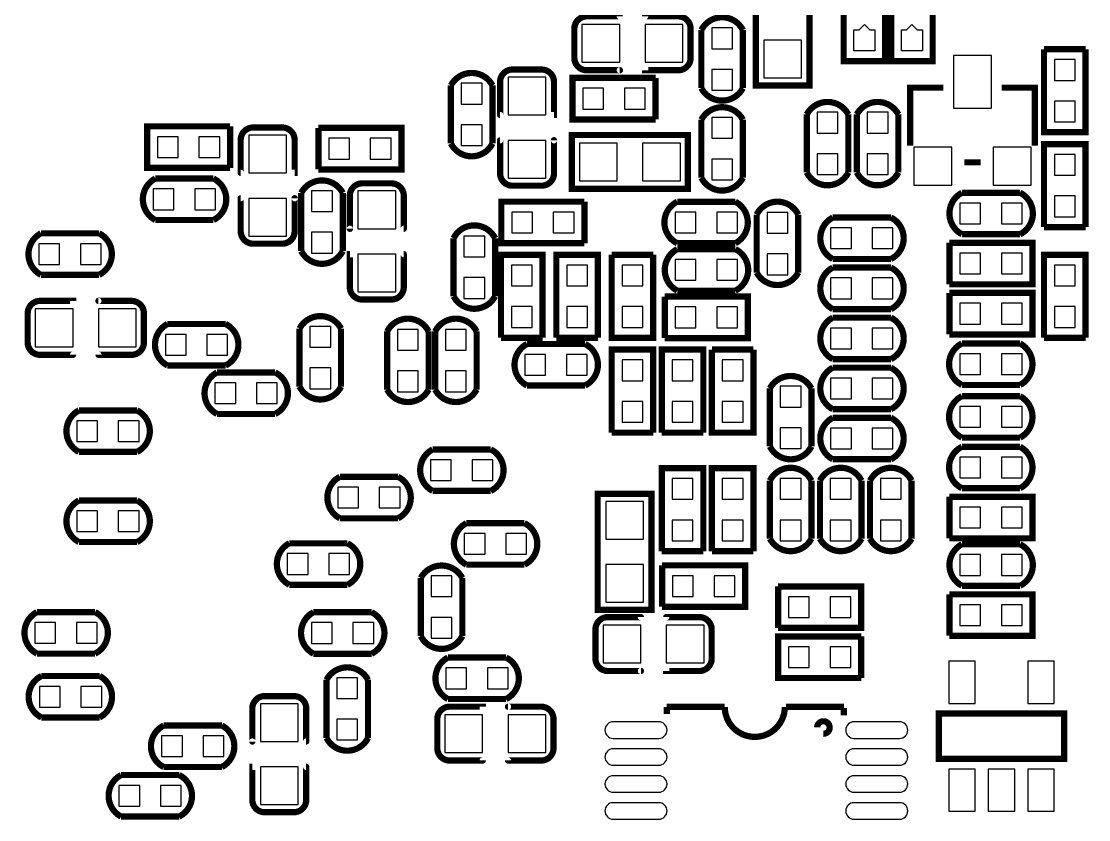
# Model space of a CAD drawing. Extents: x 0 to 85.5, y -2.2 to 58.2.
# Drawn here: x 39.13 to 64.84, y 24.34 to 43.58 of the extents above; entities that cross this region are included whole.
import ezdxf

# ---------------------------------------------------------------- set-up
doc = ezdxf.new("R2010")
doc.units = 0
for name, color, linetype in [('PG_SILKSCREEN_BOTTOM', 23, 'CONTINUOUS'), ('PG_SILKSCREEN_BOTTOM_OUTLINE', 23, 'CONTINUOUS'), ('PG_SILKSREEN_BOTTOM_OUTLINE', 23, 'CONTINUOUS'), ('PIN_BOTTOM', 2, 'CONTINUOUS'), ('PIN_PASTEMASK_BOTTOM', 85, 'CONTINUOUS')]:
    doc.layers.add(name, color=color, linetype=linetype)

msp = doc.modelspace()

# ---------------------------------------------------------------- linework, layer by layer
at = {"layer": 'PG_SILKSCREEN_BOTTOM'}
for points, const_width in [([(56.8198, 43.7388), (56.8198, 44.831), (58.1152, 44.831), (58.1152, 42.037), (56.8198, 42.037), (56.8198, 44.834048), (58.067448, 44.834048)], 0.150114), ([(61.339476, 41.984422), (60.539376, 41.984422), (60.539376, 40.584374)], 0.150114), ([(63.539624, 40.584374), (63.539624, 41.984422), (62.739524, 41.984422)], 0.150114), ([(53.4797, 39.5478), (52.3875, 39.5478), (52.3875, 40.8432), (55.1815, 40.8432), (55.1815, 39.5478), (52.384452, 39.5478), (52.384452, 40.795448)], 0.150114), ([(62.239398, 40.184578), (61.839602, 40.184578)], 0.150114), ([(54.3052, 30.4927), (54.3052, 29.4005), (53.0098, 29.4005), (53.0098, 32.1945), (54.3052, 32.1945), (54.3052, 29.397452), (53.057552, 29.397452)], 0.150114), ([(56.0705, 27.06116), (54.6735, 27.06116)], 0.150114), ([(54.6735, 27.06116), (54.6735, 26.888694)], 0.150114), ([(58.9407, 27.06116), (57.5437, 27.06116)], 0.150114), ([(58.9407, 27.03576), (58.9407, 26.858976)], 0.150114), ([(64.2493, 25.8064), (64.2493, 26.8986), (61.2267, 26.8986), (61.2267, 25.8064), (64.2493, 25.8064)], 0.14986)]:
    msp.add_lwpolyline(points, dxfattribs=dict(at, const_width=const_width))
at = {"layer": 'PG_SILKSCREEN_BOTTOM', "const_width": 0.150114}
for points in [[(53.5432, 42.4053, -1), (53.5432, 42.403014), (52.747926, 42.403014, -0.414141), (52.447952, 42.702988), (52.447952, 43.403012, -0.414141), (52.747926, 43.702986), (53.540914, 43.702986, -0.414214), (53.5432, 43.7007)], [(54.1528, 42.4053), (54.1528, 42.403014), (54.948074, 42.403014, 0.414141), (55.248048, 42.702988), (55.248048, 43.403012, 0.414141), (54.948074, 43.702986), (54.155086, 43.702986, 0.414214), (54.1528, 43.7007)], [(51.9557, 41.3258), (51.957986, 41.3258), (51.957986, 42.121074, 0.414141), (51.658012, 42.421048), (50.957988, 42.421048, 0.414141), (50.658014, 42.121074), (50.658014, 41.328086, 0.414214), (50.6603, 41.3258)], [(45.7073, 39.9288), (45.709586, 39.9288), (45.709586, 40.724074, 0.414141), (45.409612, 41.024048), (44.709588, 41.024048, 0.414141), (44.409614, 40.724074), (44.409614, 39.931086, 0.414214), (44.4119, 39.9288)], [(51.9557, 40.7162, -1), (51.957986, 40.7162), (51.957986, 39.920926, -0.414141), (51.658012, 39.620952), (50.957988, 39.620952, -0.414141), (50.658014, 39.920926), (50.658014, 40.713914, -0.414214), (50.6603, 40.7162)], [(47.0408, 38.5826, -1), (47.038514, 38.5826), (47.038514, 39.377874, -0.414141), (47.338488, 39.677848), (48.038512, 39.677848, -0.414141), (48.338486, 39.377874), (48.338486, 38.584886, -0.414214), (48.3362, 38.5826)], [(45.7073, 39.3192, -1), (45.709586, 39.3192), (45.709586, 38.523926, -0.414141), (45.409612, 38.223952), (44.709588, 38.223952, -0.414141), (44.409614, 38.523926), (44.409614, 39.316914, -0.414214), (44.4119, 39.3192)], [(47.0408, 37.973), (47.038514, 37.973), (47.038514, 37.177726, 0.414141), (47.338488, 36.877752), (48.038512, 36.877752, 0.414141), (48.338486, 37.177726), (48.338486, 37.970714, 0.414214), (48.3362, 37.973)], [(40.3733, 36.8427), (40.3733, 36.844986), (39.578026, 36.844986, 0.414141), (39.278052, 36.545012), (39.278052, 35.844988, 0.414141), (39.578026, 35.545014), (40.371014, 35.545014, 0.414214), (40.3733, 35.5473)], [(40.9829, 36.8427, -1), (40.9829, 36.844986), (41.778174, 36.844986, -0.414141), (42.078148, 36.545012), (42.078148, 35.844988, -0.414141), (41.778174, 35.545014), (40.985186, 35.545014, -0.414214), (40.9829, 35.5473)], [(54.0512, 27.9273, -1), (54.0512, 27.925014), (53.255926, 27.925014, -0.414141), (52.955952, 28.224988), (52.955952, 28.925012, -0.414141), (53.255926, 29.224986), (54.048914, 29.224986, -0.414214), (54.0512, 29.2227)], [(54.6608, 27.9273), (54.6608, 27.925014), (55.456074, 27.925014, 0.414141), (55.756048, 28.224988), (55.756048, 28.925012, 0.414141), (55.456074, 29.224986), (54.663086, 29.224986, 0.414214), (54.6608, 29.2227)], [(44.6913, 26.2255, -1), (44.689014, 26.2255), (44.689014, 27.020774, -0.414141), (44.988988, 27.320748), (45.689012, 27.320748, -0.414141), (45.988986, 27.020774), (45.988986, 26.227786, -0.414214), (45.9867, 26.2255)], [(50.2412, 27.0637), (50.2412, 27.065986), (49.445926, 27.065986, 0.414141), (49.145952, 26.766012), (49.145952, 26.065988, 0.414141), (49.445926, 25.766014), (50.238914, 25.766014, 0.414214), (50.2412, 25.7683)], [(50.8508, 27.0637, -1), (50.8508, 27.065986), (51.646074, 27.065986, -0.414141), (51.946048, 26.766012), (51.946048, 26.065988, -0.414141), (51.646074, 25.766014), (50.853086, 25.766014, -0.414214), (50.8508, 25.7683)], [(57.5183, 27.06116, -1), (56.0705, 27.06116)], [(58.297826, 26.564336, -2.400404), (58.44794, 26.412698, -0.411643)], [(44.6913, 25.6159), (44.689014, 25.6159), (44.689014, 24.820626, 0.414141), (44.988988, 24.520652), (45.689012, 24.520652, 0.414141), (45.988986, 24.820626), (45.988986, 25.613614, 0.414214), (45.9867, 25.6159)]]:
    msp.add_lwpolyline(points, format="xyb", dxfattribs=at)
at = {"layer": 'PG_SILKSCREEN_BOTTOM_OUTLINE', "const_width": 0.150114}
for points in [[(55.506874, 43.372024, -0.618077), (56.507126, 43.372024)], [(50.474626, 42.038524, 0.600046), (49.474374, 42.038524)], [(55.506874, 41.971976, 0.600046), (56.507126, 41.971976)], [(59.047126, 41.340024, 0.600046), (58.046874, 41.340024)], [(60.253626, 41.340024, 0.600046), (59.253374, 41.340024)], [(56.507126, 41.213024, 0.600046), (55.506874, 41.213024)], [(50.474626, 40.638476, -0.618077), (49.474374, 40.638476)], [(42.352976, 39.793926, 0.600046), (42.352976, 38.793674)], [(43.753024, 39.793926, -0.618077), (43.753024, 38.793674)], [(56.507126, 39.812976, -0.618077), (55.506874, 39.812976)], [(59.047126, 39.939976, -0.618077), (58.046874, 39.939976)], [(60.253626, 39.939976, -0.618077), (59.253374, 39.939976)], [(46.867826, 39.447724, 0.600046), (45.867574, 39.447724)], [(61.783976, 39.451026, 0.600046), (61.783976, 38.450774)], [(63.184024, 39.451026, -0.618077), (63.184024, 38.450774)], [(54.925976, 38.234874, -0.618077), (54.925976, 39.235126)], [(56.326024, 38.234874, 0.600046), (56.326024, 39.235126)], [(56.840374, 38.927024, -0.618077), (57.840626, 38.927024)], [(58.672476, 38.854126, 0.600046), (58.672476, 37.853874)], [(60.072524, 38.854126, -0.618077), (60.072524, 37.853874)], [(49.537874, 38.355524, -0.618077), (50.538126, 38.355524)], [(39.597076, 38.473126, 0.600046), (39.597076, 37.472874)], [(40.997124, 38.473126, -0.618077), (40.997124, 37.472874)], [(46.867826, 38.047676, -0.618077), (45.867574, 38.047676)], [(54.925976, 38.092126, 0.600046), (54.925976, 37.091874)], [(56.326024, 38.092126, -0.618077), (56.326024, 37.091874)], [(56.840374, 37.526976, 0.600046), (57.840626, 37.526976)], [(58.672476, 37.647626, 0.600046), (58.672476, 36.647374)], [(60.072524, 37.647626, -0.618077), (60.072524, 36.647374)], [(49.537874, 36.955476, 0.600046), (50.538126, 36.955476)], [(46.827186, 36.178744, 0.600046), (45.826934, 36.178744)], [(58.672476, 36.441126, 0.600046), (58.672476, 35.440874)], [(60.072524, 36.441126, -0.618077), (60.072524, 35.440874)], [(42.645076, 36.288726, 0.600046), (42.645076, 35.288474)], [(44.045124, 36.288726, -0.618077), (44.045124, 35.288474)], [(47.937674, 36.107624, -0.618077), (48.937926, 36.107624)], [(49.093374, 36.107624, -0.618077), (50.093626, 36.107624)], [(51.306476, 35.806126, 0.600046), (51.306476, 34.805874)], [(52.706524, 35.806126, -0.618077), (52.706524, 34.805874)], [(61.783976, 34.818574, -0.618077), (61.783976, 35.818826)], [(63.184024, 34.818574, 0.600046), (63.184024, 35.818826)], [(58.672476, 35.234626, 0.600046), (58.672476, 34.234374)], [(60.072524, 35.234626, -0.618077), (60.072524, 34.234374)], [(43.838876, 35.120326, 0.600046), (43.838876, 34.120074)], [(45.238924, 35.120326, -0.618077), (45.238924, 34.120074)], [(58.158126, 34.736024, 0.600046), (57.157874, 34.736024)], [(46.827186, 34.778696, -0.618077), (45.826934, 34.778696)], [(47.937674, 34.707576, 0.600046), (48.937926, 34.707576)], [(49.093374, 34.707576, 0.600046), (50.093626, 34.707576)], [(61.783976, 33.548574, -0.618077), (61.783976, 34.548826)], [(63.184024, 33.548574, 0.600046), (63.184024, 34.548826)], [(40.511476, 34.205926, 0.600046), (40.511476, 33.205674)], [(41.911524, 34.205926, -0.618077), (41.911524, 33.205674)], [(58.672476, 34.028126, 0.600046), (58.672476, 33.027874)], [(60.072524, 34.028126, -0.618077), (60.072524, 33.027874)], [(49.033176, 33.266126, 0.600046), (49.033176, 32.265874)], [(50.433224, 33.266126, -0.618077), (50.433224, 32.265874)], [(58.158126, 33.335976, -0.618077), (57.157874, 33.335976)], [(61.783976, 32.329374, -0.618077), (61.783976, 33.329626)], [(63.184024, 32.329374, 0.600046), (63.184024, 33.329626)], [(46.797976, 32.605726, 0.600046), (46.797976, 31.605474)], [(48.198024, 32.605726, -0.618077), (48.198024, 31.605474)], [(57.157874, 32.513524, -0.618077), (58.158126, 32.513524)], [(58.364374, 32.513524, -0.618077), (59.364626, 32.513524)], [(59.570874, 32.513524, -0.618077), (60.571126, 32.513524)], [(40.511476, 32.034226, 0.600046), (40.511476, 31.033974)], [(41.911524, 32.034226, -0.618077), (41.911524, 31.033974)], [(49.845976, 31.488126, 0.600046), (49.845976, 30.487874)], [(51.246024, 31.488126, -0.618077), (51.246024, 30.487874)], [(57.157874, 31.113476, 0.600046), (58.158126, 31.113476)], [(58.364374, 31.113476, 0.600046), (59.364626, 31.113476)], [(59.570874, 31.113476, 0.600046), (60.571126, 31.113476)], [(45.581316, 31.002986, 0.600046), (45.581316, 30.002734)], [(46.981364, 31.002986, -0.618077), (46.981364, 30.002734)], [(61.783976, 30.980126, 0.600046), (61.783976, 29.979874)], [(63.184024, 30.980126, -0.618077), (63.184024, 29.979874)], [(49.748186, 30.166564, 0.600046), (48.747934, 30.166564)], [(39.500556, 29.344366, 0.600046), (39.500556, 28.344114)], [(40.900604, 29.344366, -0.618077), (40.900604, 28.344114)], [(46.162976, 29.341826, 0.600046), (46.162976, 28.341574)], [(47.563024, 29.341826, -0.618077), (47.563024, 28.341574)], [(49.748186, 28.766516, -0.618077), (48.747934, 28.766516)], [(49.401476, 28.249626, 0.600046), (49.401476, 27.249374)], [(50.801524, 28.249626, -0.618077), (50.801524, 27.249374)], [(47.477426, 27.712924, 0.600046), (46.477174, 27.712924)], [(39.609776, 26.804874, -0.618077), (39.609776, 27.805126)], [(41.009824, 26.804874, 0.600046), (41.009824, 27.805126)], [(42.556176, 25.611074, -0.618077), (42.556176, 26.611326)], [(43.956224, 25.611074, 0.600046), (43.956224, 26.611326)], [(47.477426, 26.312876, -0.618077), (46.477174, 26.312876)], [(41.527476, 25.417526, 0.600046), (41.527476, 24.417274)], [(42.927524, 25.417526, -0.618077), (42.927524, 24.417274)]]:
    msp.add_lwpolyline(points, format="xyb", dxfattribs=at)
for points in [[(55.506874, 43.372024), (55.506874, 41.971976)], [(56.507126, 43.372024), (56.507126, 41.971976)], [(64.76238, 42.91076), (64.76238, 40.90924), (63.76162, 40.90924), (63.76162, 42.91076)], [(63.76162, 42.91076), (64.76238, 42.91076)], [(54.40426, 41.21912), (52.40274, 41.21912), (52.40274, 42.21988), (54.40426, 42.21988)], [(54.40426, 42.21988), (54.40426, 41.21912)], [(49.474374, 40.638476), (49.474374, 42.038524)], [(50.474626, 40.638476), (50.474626, 42.038524)], [(58.046874, 39.939976), (58.046874, 41.340024)], [(59.047126, 39.939976), (59.047126, 41.340024)], [(59.253374, 39.939976), (59.253374, 41.340024)], [(60.253626, 39.939976), (60.253626, 41.340024)], [(55.506874, 39.812976), (55.506874, 41.213024)], [(56.507126, 39.812976), (56.507126, 41.213024)], [(44.15536, 40.05072), (42.15384, 40.05072), (42.15384, 41.05148), (44.15536, 41.05148)], [(44.15536, 41.05148), (44.15536, 40.05072)], [(46.28134, 41.01338), (48.28286, 41.01338), (48.28286, 40.01262), (46.28134, 40.01262)], [(46.28134, 40.01262), (46.28134, 41.01338)], [(63.76162, 38.62324), (63.76162, 40.62476), (64.76238, 40.62476), (64.76238, 38.62324)], [(43.753024, 39.793926), (42.352976, 39.793926)], [(45.867574, 38.047676), (45.867574, 39.447724)], [(46.867826, 38.047676), (46.867826, 39.447724)], [(63.184024, 39.451026), (61.783976, 39.451026)], [(52.68976, 38.23462), (50.68824, 38.23462), (50.68824, 39.23538), (52.68976, 39.23538)], [(52.68976, 39.23538), (52.68976, 38.23462)], [(54.925976, 39.235126), (56.326024, 39.235126)], [(43.753024, 38.793674), (42.352976, 38.793674)], [(56.840374, 38.927024), (56.840374, 37.526976)], [(57.840626, 38.927024), (57.840626, 37.526976)], [(60.072524, 38.854126), (58.672476, 38.854126)], [(64.76238, 38.62324), (63.76162, 38.62324)], [(40.997124, 38.473126), (39.597076, 38.473126)], [(49.537874, 38.355524), (49.537874, 36.955476)], [(50.538126, 38.355524), (50.538126, 36.955476)], [(61.48324, 38.24478), (63.48476, 38.24478), (63.48476, 37.24402), (61.48324, 37.24402)], [(61.48324, 37.24402), (61.48324, 38.24478)], [(63.184024, 38.450774), (61.783976, 38.450774)], [(54.925976, 38.234874), (56.326024, 38.234874)], [(56.326024, 38.092126), (54.925976, 38.092126)], [(50.68062, 35.95624), (50.68062, 37.95776), (51.68138, 37.95776), (51.68138, 35.95624)], [(52.01412, 35.95624), (52.01412, 37.95776), (53.01488, 37.95776), (53.01488, 35.95624)], [(54.34838, 37.95776), (54.34838, 35.95624), (53.34762, 35.95624), (53.34762, 37.95776)], [(53.34762, 37.95776), (54.34838, 37.95776)], [(60.072524, 37.853874), (58.672476, 37.853874)], [(63.76162, 35.95624), (63.76162, 37.95776), (64.76238, 37.95776), (64.76238, 35.95624)], [(40.997124, 37.472874), (39.597076, 37.472874)], [(60.072524, 37.647626), (58.672476, 37.647626)], [(56.326024, 37.091874), (54.925976, 37.091874)], [(61.48324, 37.03828), (63.48476, 37.03828), (63.48476, 36.03752), (61.48324, 36.03752)], [(61.48324, 36.03752), (61.48324, 37.03828)], [(54.62524, 36.94938), (56.62676, 36.94938), (56.62676, 35.94862), (54.62524, 35.94862)], [(54.62524, 35.94862), (54.62524, 36.94938)], [(60.072524, 36.647374), (58.672476, 36.647374)], [(60.072524, 36.441126), (58.672476, 36.441126)], [(44.045124, 36.288726), (42.645076, 36.288726)], [(45.826934, 34.778696), (45.826934, 36.178744)], [(46.827186, 34.778696), (46.827186, 36.178744)], [(47.937674, 36.107624), (47.937674, 34.707576)], [(48.937926, 36.107624), (48.937926, 34.707576)], [(49.093374, 36.107624), (49.093374, 34.707576)], [(50.093626, 36.107624), (50.093626, 34.707576)], [(51.68138, 35.95624), (50.68062, 35.95624)], [(53.01488, 35.95624), (52.01412, 35.95624)], [(64.76238, 35.95624), (63.76162, 35.95624)], [(52.706524, 35.806126), (51.306476, 35.806126)], [(53.34762, 33.67024), (53.34762, 35.67176), (54.34838, 35.67176), (54.34838, 33.67024)], [(54.55412, 33.67024), (54.55412, 35.67176), (55.55488, 35.67176), (55.55488, 33.67024)], [(56.76138, 35.67176), (56.76138, 33.67024), (55.76062, 33.67024), (55.76062, 35.67176)], [(55.76062, 35.67176), (56.76138, 35.67176)], [(61.783976, 35.818826), (63.184024, 35.818826)], [(60.072524, 35.440874), (58.672476, 35.440874)], [(44.045124, 35.288474), (42.645076, 35.288474)], [(60.072524, 35.234626), (58.672476, 35.234626)], [(45.238924, 35.120326), (43.838876, 35.120326)], [(52.706524, 34.805874), (51.306476, 34.805874)], [(57.157874, 33.335976), (57.157874, 34.736024)], [(58.158126, 33.335976), (58.158126, 34.736024)], [(61.783976, 34.818574), (63.184024, 34.818574)], [(61.783976, 34.548826), (63.184024, 34.548826)], [(41.911524, 34.205926), (40.511476, 34.205926)], [(60.072524, 34.234374), (58.672476, 34.234374)], [(45.238924, 34.120074), (43.838876, 34.120074)], [(60.072524, 34.028126), (58.672476, 34.028126)], [(54.34838, 33.67024), (53.34762, 33.67024)], [(55.55488, 33.67024), (54.55412, 33.67024)], [(61.783976, 33.548574), (63.184024, 33.548574)], [(41.911524, 33.205674), (40.511476, 33.205674)], [(50.433224, 33.266126), (49.033176, 33.266126)], [(61.783976, 33.329626), (63.184024, 33.329626)], [(60.072524, 33.027874), (58.672476, 33.027874)], [(48.198024, 32.605726), (46.797976, 32.605726)], [(54.55412, 30.81274), (54.55412, 32.81426), (55.55488, 32.81426), (55.55488, 30.81274)], [(55.76062, 30.81274), (55.76062, 32.81426), (56.76138, 32.81426), (56.76138, 30.81274)], [(57.157874, 32.513524), (57.157874, 31.113476)], [(58.158126, 32.513524), (58.158126, 31.113476)], [(58.364374, 32.513524), (58.364374, 31.113476)], [(59.364626, 32.513524), (59.364626, 31.113476)], [(59.570874, 32.513524), (59.570874, 31.113476)], [(60.571126, 32.513524), (60.571126, 31.113476)], [(61.783976, 32.329374), (63.184024, 32.329374)], [(50.433224, 32.265874), (49.033176, 32.265874)], [(61.48324, 32.12338), (63.48476, 32.12338), (63.48476, 31.12262), (61.48324, 31.12262)], [(61.48324, 31.12262), (61.48324, 32.12338)], [(41.911524, 32.034226), (40.511476, 32.034226)], [(48.198024, 31.605474), (46.797976, 31.605474)], [(51.246024, 31.488126), (49.845976, 31.488126)], [(41.911524, 31.033974), (40.511476, 31.033974)], [(46.981364, 31.002986), (45.581316, 31.002986)], [(55.55488, 30.81274), (54.55412, 30.81274)], [(56.76138, 30.81274), (55.76062, 30.81274)], [(63.184024, 30.980126), (61.783976, 30.980126)], [(51.246024, 30.487874), (49.845976, 30.487874)], [(54.56174, 30.47238), (56.56326, 30.47238), (56.56326, 29.47162), (54.56174, 29.47162)], [(54.56174, 29.47162), (54.56174, 30.47238)], [(48.747934, 28.766516), (48.747934, 30.166564)], [(49.748186, 28.766516), (49.748186, 30.166564)], [(46.981364, 30.002734), (45.581316, 30.002734)], [(57.35574, 29.96438), (59.35726, 29.96438), (59.35726, 28.96362), (57.35574, 28.96362)], [(57.35574, 28.96362), (57.35574, 29.96438)], [(61.48324, 29.77388), (63.48476, 29.77388), (63.48476, 28.77312), (61.48324, 28.77312)], [(61.48324, 28.77312), (61.48324, 29.77388)], [(63.184024, 29.979874), (61.783976, 29.979874)], [(40.900604, 29.344366), (39.500556, 29.344366)], [(47.563024, 29.341826), (46.162976, 29.341826)], [(59.35726, 27.75712), (57.35574, 27.75712), (57.35574, 28.75788), (59.35726, 28.75788)], [(59.35726, 28.75788), (59.35726, 27.75712)], [(40.900604, 28.344114), (39.500556, 28.344114)], [(47.563024, 28.341574), (46.162976, 28.341574)], [(50.801524, 28.249626), (49.401476, 28.249626)], [(39.609776, 27.805126), (41.009824, 27.805126)], [(46.477174, 26.312876), (46.477174, 27.712924)], [(47.477426, 26.312876), (47.477426, 27.712924)], [(50.801524, 27.249374), (49.401476, 27.249374)], [(39.609776, 26.804874), (41.009824, 26.804874)], [(42.556176, 26.611326), (43.956224, 26.611326)], [(42.927524, 25.417526), (41.527476, 25.417526)], [(42.556176, 25.611074), (43.956224, 25.611074)], [(42.927524, 24.417274), (41.527476, 24.417274)]]:
    msp.add_lwpolyline(points, dxfattribs=at)
at = {"layer": 'PG_SILKSREEN_BOTTOM_OUTLINE', "const_width": 0.14986}
for points in [[(59.93638, 44.62526), (59.93638, 42.62374), (58.93562, 42.62374), (58.93562, 44.62526)], [(61.07938, 44.62526), (61.07938, 42.62374), (60.07862, 42.62374), (60.07862, 44.62526)]]:
    msp.add_lwpolyline(points, dxfattribs=at)
at = {"layer": 'PIN_BOTTOM'}
for points in [[(53.54066, 43.50766), (52.63134, 43.50766), (52.63134, 42.59834), (53.54066, 42.59834)], [(55.06466, 43.50766), (54.15534, 43.50766), (54.15534, 42.59834), (55.06466, 42.59834)], [(59.182, 42.87012), (59.182, 43.37812), (59.309, 43.37812), (59.436, 43.50512), (59.563, 43.37812), (59.69, 43.37812), (59.69, 42.87012)], [(60.325, 42.87012), (60.325, 43.37812), (60.452, 43.37812), (60.579, 43.50512), (60.706, 43.37812), (60.833, 43.37812), (60.833, 42.87012)], [(56.25719, 43.42257), (55.75681, 43.42257), (55.75681, 42.92219), (56.25719, 42.92219)], [(57.01284, 43.12666), (57.01284, 42.21734), (57.92216, 42.21734), (57.92216, 43.12666)], [(62.4967, 41.4909), (62.4967, 42.7609), (61.5823, 42.7609), (61.5823, 41.4909)], [(64.51219, 42.66057), (64.01181, 42.66057), (64.01181, 42.16019), (64.51219, 42.16019)], [(50.85334, 42.23766), (50.85334, 41.32834), (51.76266, 41.32834), (51.76266, 42.23766)], [(56.25719, 42.42181), (55.75681, 42.42181), (55.75681, 41.92143), (56.25719, 41.92143)], [(49.72431, 41.58869), (50.22469, 41.58869), (50.22469, 42.08907), (49.72431, 42.08907)], [(53.15331, 41.46931), (53.15331, 41.96969), (52.65293, 41.96969), (52.65293, 41.46931)], [(54.15407, 41.46931), (54.15407, 41.96969), (53.65369, 41.96969), (53.65369, 41.46931)], [(64.51219, 41.65981), (64.01181, 41.65981), (64.01181, 41.15943), (64.51219, 41.15943)], [(55.75681, 40.76319), (56.25719, 40.76319), (56.25719, 41.26357), (55.75681, 41.26357)], [(58.29681, 40.89019), (58.79719, 40.89019), (58.79719, 41.39057), (58.29681, 41.39057)], [(59.50331, 40.89019), (60.00369, 40.89019), (60.00369, 41.39057), (59.50331, 41.39057)], [(49.72431, 40.58793), (50.22469, 40.58793), (50.22469, 41.08831), (49.72431, 41.08831)], [(42.90441, 40.30091), (42.90441, 40.80129), (42.40403, 40.80129), (42.40403, 40.30091)], [(43.90517, 40.30091), (43.90517, 40.80129), (43.40479, 40.80129), (43.40479, 40.30091)], [(44.60494, 40.84066), (44.60494, 39.93134), (45.51426, 39.93134), (45.51426, 40.84066)], [(46.53153, 40.76319), (46.53153, 40.26281), (47.03191, 40.26281), (47.03191, 40.76319)], [(47.53229, 40.76319), (47.53229, 40.26281), (48.03267, 40.26281), (48.03267, 40.76319)], [(50.85334, 40.71366), (50.85334, 39.80434), (51.76266, 39.80434), (51.76266, 40.71366)], [(52.56784, 39.74084), (53.47716, 39.74084), (53.47716, 40.65016), (52.56784, 40.65016)], [(54.09184, 39.74084), (55.00116, 39.74084), (55.00116, 40.65016), (54.09184, 40.65016)], [(58.29681, 39.88943), (58.79719, 39.88943), (58.79719, 40.38981), (58.29681, 40.38981)], [(59.50331, 39.88943), (60.00369, 39.88943), (60.00369, 40.38981), (59.50331, 40.38981)], [(61.5442, 39.6367), (61.5442, 40.5511), (60.6298, 40.5511), (60.6298, 39.6367)], [(63.4492, 39.6367), (63.4492, 40.5511), (62.5348, 40.5511), (62.5348, 39.6367)], [(64.01181, 39.87419), (64.51219, 39.87419), (64.51219, 40.37457), (64.01181, 40.37457)], [(55.75681, 39.76243), (56.25719, 39.76243), (56.25719, 40.26281), (55.75681, 40.26281)], [(42.80281, 39.04361), (42.80281, 39.54399), (42.30243, 39.54399), (42.30243, 39.04361)], [(43.80357, 39.04361), (43.80357, 39.54399), (43.30319, 39.54399), (43.30319, 39.04361)], [(46.11751, 38.99789), (46.61789, 38.99789), (46.61789, 39.49827), (46.11751, 39.49827)], [(48.14316, 38.58514), (48.14316, 39.49446), (47.23384, 39.49446), (47.23384, 38.58514)], [(64.01181, 38.87343), (64.51219, 38.87343), (64.51219, 39.37381), (64.01181, 39.37381)], [(44.60494, 39.31666), (44.60494, 38.40734), (45.51426, 38.40734), (45.51426, 39.31666)], [(62.23381, 38.70071), (62.23381, 39.20109), (61.73343, 39.20109), (61.73343, 38.70071)], [(63.23457, 38.70071), (63.23457, 39.20109), (62.73419, 39.20109), (62.73419, 38.70071)], [(51.43881, 38.48481), (51.43881, 38.98519), (50.93843, 38.98519), (50.93843, 38.48481)], [(52.43957, 38.48481), (52.43957, 38.98519), (51.93919, 38.98519), (51.93919, 38.48481)], [(54.87543, 38.98519), (54.87543, 38.48481), (55.37581, 38.48481), (55.37581, 38.98519)], [(55.87619, 38.98519), (55.87619, 38.48481), (56.37657, 38.48481), (56.37657, 38.98519)], [(57.59069, 38.97757), (57.09031, 38.97757), (57.09031, 38.47719), (57.59069, 38.47719)], [(59.12231, 38.10381), (59.12231, 38.60419), (58.62193, 38.60419), (58.62193, 38.10381)], [(60.12307, 38.10381), (60.12307, 38.60419), (59.62269, 38.60419), (59.62269, 38.10381)], [(46.11751, 37.99713), (46.61789, 37.99713), (46.61789, 38.49751), (46.11751, 38.49751)], [(50.28819, 38.40607), (49.78781, 38.40607), (49.78781, 37.90569), (50.28819, 37.90569)], [(40.04691, 37.72281), (40.04691, 38.22319), (39.54653, 38.22319), (39.54653, 37.72281)], [(41.04767, 37.72281), (41.04767, 38.22319), (40.54729, 38.22319), (40.54729, 37.72281)], [(48.14316, 37.06114), (48.14316, 37.97046), (47.23384, 37.97046), (47.23384, 37.06114)], [(55.37581, 37.34181), (55.37581, 37.84219), (54.87543, 37.84219), (54.87543, 37.34181)], [(56.37657, 37.34181), (56.37657, 37.84219), (55.87619, 37.84219), (55.87619, 37.34181)], [(57.59069, 37.97681), (57.09031, 37.97681), (57.09031, 37.47643), (57.59069, 37.47643)], [(61.73343, 37.99459), (61.73343, 37.49421), (62.23381, 37.49421), (62.23381, 37.99459)], [(62.73419, 37.99459), (62.73419, 37.49421), (63.23457, 37.49421), (63.23457, 37.99459)], [(50.93081, 37.20719), (51.43119, 37.20719), (51.43119, 37.70757), (50.93081, 37.70757)], [(52.26431, 37.20719), (52.76469, 37.20719), (52.76469, 37.70757), (52.26431, 37.70757)], [(54.09819, 37.70757), (53.59781, 37.70757), (53.59781, 37.20719), (54.09819, 37.20719)], [(64.01181, 37.20719), (64.51219, 37.20719), (64.51219, 37.70757), (64.01181, 37.70757)], [(50.28819, 37.40531), (49.78781, 37.40531), (49.78781, 36.90493), (50.28819, 36.90493)], [(59.12231, 36.89731), (59.12231, 37.39769), (58.62193, 37.39769), (58.62193, 36.89731)], [(60.12307, 36.89731), (60.12307, 37.39769), (59.62269, 37.39769), (59.62269, 36.89731)], [(61.73343, 36.78809), (61.73343, 36.28771), (62.23381, 36.28771), (62.23381, 36.78809)], [(62.73419, 36.78809), (62.73419, 36.28771), (63.23457, 36.28771), (63.23457, 36.78809)], [(39.46144, 35.74034), (40.37076, 35.74034), (40.37076, 36.64966), (39.46144, 36.64966)], [(40.98544, 35.74034), (41.89476, 35.74034), (41.89476, 36.64966), (40.98544, 36.64966)], [(50.93081, 36.20643), (51.43119, 36.20643), (51.43119, 36.70681), (50.93081, 36.70681)], [(52.26431, 36.20643), (52.76469, 36.20643), (52.76469, 36.70681), (52.26431, 36.70681)], [(54.09819, 36.70681), (53.59781, 36.70681), (53.59781, 36.20643), (54.09819, 36.20643)], [(54.87543, 36.69919), (54.87543, 36.19881), (55.37581, 36.19881), (55.37581, 36.69919)], [(55.87619, 36.69919), (55.87619, 36.19881), (56.37657, 36.19881), (56.37657, 36.69919)], [(64.01181, 36.20643), (64.51219, 36.20643), (64.51219, 36.70681), (64.01181, 36.70681)], [(43.09491, 35.53841), (43.09491, 36.03879), (42.59453, 36.03879), (42.59453, 35.53841)], [(44.09567, 35.53841), (44.09567, 36.03879), (43.59529, 36.03879), (43.59529, 35.53841)], [(46.07687, 35.72891), (46.57725, 35.72891), (46.57725, 36.22929), (46.07687, 36.22929)], [(48.68799, 36.15817), (48.18761, 36.15817), (48.18761, 35.65779), (48.68799, 35.65779)], [(49.84369, 36.15817), (49.34331, 36.15817), (49.34331, 35.65779), (49.84369, 35.65779)], [(59.12231, 35.69081), (59.12231, 36.19119), (58.62193, 36.19119), (58.62193, 35.69081)], [(60.12307, 35.69081), (60.12307, 36.19119), (59.62269, 36.19119), (59.62269, 35.69081)], [(51.75631, 35.05581), (51.75631, 35.55619), (51.25593, 35.55619), (51.25593, 35.05581)], [(52.75707, 35.05581), (52.75707, 35.55619), (52.25669, 35.55619), (52.25669, 35.05581)], [(61.73343, 35.56889), (61.73343, 35.06851), (62.23381, 35.06851), (62.23381, 35.56889)], [(62.73419, 35.56889), (62.73419, 35.06851), (63.23457, 35.06851), (63.23457, 35.56889)], [(46.07687, 34.72815), (46.57725, 34.72815), (46.57725, 35.22853), (46.07687, 35.22853)], [(53.59781, 34.92119), (54.09819, 34.92119), (54.09819, 35.42157), (53.59781, 35.42157)], [(54.80431, 34.92119), (55.30469, 34.92119), (55.30469, 35.42157), (54.80431, 35.42157)], [(56.51119, 35.42157), (56.01081, 35.42157), (56.01081, 34.92119), (56.51119, 34.92119)], [(48.68799, 35.15741), (48.18761, 35.15741), (48.18761, 34.65703), (48.68799, 34.65703)], [(49.84369, 35.15741), (49.34331, 35.15741), (49.34331, 34.65703), (49.84369, 34.65703)], [(59.12231, 34.48431), (59.12231, 34.98469), (58.62193, 34.98469), (58.62193, 34.48431)], [(60.12307, 34.48431), (60.12307, 34.98469), (59.62269, 34.98469), (59.62269, 34.48431)], [(44.28871, 34.37001), (44.28871, 34.87039), (43.78833, 34.87039), (43.78833, 34.37001)], [(45.28947, 34.37001), (45.28947, 34.87039), (44.78909, 34.87039), (44.78909, 34.37001)], [(57.40781, 34.28619), (57.90819, 34.28619), (57.90819, 34.78657), (57.40781, 34.78657)], [(53.59781, 33.92043), (54.09819, 33.92043), (54.09819, 34.42081), (53.59781, 34.42081)], [(54.80431, 33.92043), (55.30469, 33.92043), (55.30469, 34.42081), (54.80431, 34.42081)], [(56.51119, 34.42081), (56.01081, 34.42081), (56.01081, 33.92043), (56.51119, 33.92043)], [(61.73343, 34.29889), (61.73343, 33.79851), (62.23381, 33.79851), (62.23381, 34.29889)], [(62.73419, 34.29889), (62.73419, 33.79851), (63.23457, 33.79851), (63.23457, 34.29889)], [(40.96131, 33.45561), (40.96131, 33.95599), (40.46093, 33.95599), (40.46093, 33.45561)], [(41.96207, 33.45561), (41.96207, 33.95599), (41.46169, 33.95599), (41.46169, 33.45561)], [(57.40781, 33.28543), (57.90819, 33.28543), (57.90819, 33.78581), (57.40781, 33.78581)], [(59.12231, 33.27781), (59.12231, 33.77819), (58.62193, 33.77819), (58.62193, 33.27781)], [(60.12307, 33.27781), (60.12307, 33.77819), (59.62269, 33.77819), (59.62269, 33.27781)], [(49.48301, 32.51581), (49.48301, 33.01619), (48.98263, 33.01619), (48.98263, 32.51581)], [(50.48377, 32.51581), (50.48377, 33.01619), (49.98339, 33.01619), (49.98339, 32.51581)], [(61.73343, 33.07969), (61.73343, 32.57931), (62.23381, 32.57931), (62.23381, 33.07969)], [(62.73419, 33.07969), (62.73419, 32.57931), (63.23457, 32.57931), (63.23457, 33.07969)], [(54.80431, 32.06369), (55.30469, 32.06369), (55.30469, 32.56407), (54.80431, 32.56407)], [(56.01081, 32.06369), (56.51119, 32.06369), (56.51119, 32.56407), (56.01081, 32.56407)], [(57.90819, 32.56407), (57.40781, 32.56407), (57.40781, 32.06369), (57.90819, 32.06369)], [(59.11469, 32.56407), (58.61431, 32.56407), (58.61431, 32.06369), (59.11469, 32.06369)], [(60.32119, 32.56407), (59.82081, 32.56407), (59.82081, 32.06369), (60.32119, 32.06369)], [(47.24781, 31.85541), (47.24781, 32.35579), (46.74743, 32.35579), (46.74743, 31.85541)], [(48.24857, 31.85541), (48.24857, 32.35579), (47.74819, 32.35579), (47.74819, 31.85541)], [(54.11216, 31.10484), (54.11216, 32.01416), (53.20284, 32.01416), (53.20284, 31.10484)], [(40.96131, 31.28391), (40.96131, 31.78429), (40.46093, 31.78429), (40.46093, 31.28391)], [(41.96207, 31.28391), (41.96207, 31.78429), (41.46169, 31.78429), (41.46169, 31.28391)], [(61.73343, 31.87319), (61.73343, 31.37281), (62.23381, 31.37281), (62.23381, 31.87319)], [(62.73419, 31.87319), (62.73419, 31.37281), (63.23457, 31.37281), (63.23457, 31.87319)], [(54.80431, 31.06293), (55.30469, 31.06293), (55.30469, 31.56331), (54.80431, 31.56331)], [(56.01081, 31.06293), (56.51119, 31.06293), (56.51119, 31.56331), (56.01081, 31.56331)], [(57.90819, 31.56331), (57.40781, 31.56331), (57.40781, 31.06293), (57.90819, 31.06293)], [(59.11469, 31.56331), (58.61431, 31.56331), (58.61431, 31.06293), (59.11469, 31.06293)], [(60.32119, 31.56331), (59.82081, 31.56331), (59.82081, 31.06293), (60.32119, 31.06293)], [(50.29581, 30.73781), (50.29581, 31.23819), (49.79543, 31.23819), (49.79543, 30.73781)], [(51.29657, 30.73781), (51.29657, 31.23819), (50.79619, 31.23819), (50.79619, 30.73781)], [(46.03115, 30.25267), (46.03115, 30.75305), (45.53077, 30.75305), (45.53077, 30.25267)], [(47.03191, 30.25267), (47.03191, 30.75305), (46.53153, 30.75305), (46.53153, 30.25267)], [(62.23381, 30.22981), (62.23381, 30.73019), (61.73343, 30.73019), (61.73343, 30.22981)], [(63.23457, 30.22981), (63.23457, 30.73019), (62.73419, 30.73019), (62.73419, 30.22981)], [(54.11216, 29.58084), (54.11216, 30.49016), (53.20284, 30.49016), (53.20284, 29.58084)], [(48.99787, 29.71673), (49.49825, 29.71673), (49.49825, 30.21711), (48.99787, 30.21711)], [(54.81193, 30.22219), (54.81193, 29.72181), (55.31231, 29.72181), (55.31231, 30.22219)], [(55.81269, 30.22219), (55.81269, 29.72181), (56.31307, 29.72181), (56.31307, 30.22219)], [(57.60593, 29.71419), (57.60593, 29.21381), (58.10631, 29.21381), (58.10631, 29.71419)], [(58.60669, 29.71419), (58.60669, 29.21381), (59.10707, 29.21381), (59.10707, 29.71419)], [(61.73343, 29.52369), (61.73343, 29.02331), (62.23381, 29.02331), (62.23381, 29.52369)], [(62.73419, 29.52369), (62.73419, 29.02331), (63.23457, 29.02331), (63.23457, 29.52369)], [(39.95039, 28.59405), (39.95039, 29.09443), (39.45001, 29.09443), (39.45001, 28.59405)], [(40.95115, 28.59405), (40.95115, 29.09443), (40.45077, 29.09443), (40.45077, 28.59405)], [(46.61281, 28.59151), (46.61281, 29.09189), (46.11243, 29.09189), (46.11243, 28.59151)], [(47.61357, 28.59151), (47.61357, 29.09189), (47.11319, 29.09189), (47.11319, 28.59151)], [(48.99787, 28.71597), (49.49825, 28.71597), (49.49825, 29.21635), (48.99787, 29.21635)], [(54.04866, 29.02966), (53.13934, 29.02966), (53.13934, 28.12034), (54.04866, 28.12034)], [(55.57266, 29.02966), (54.66334, 29.02966), (54.66334, 28.12034), (55.57266, 28.12034)], [(58.10631, 28.00731), (58.10631, 28.50769), (57.60593, 28.50769), (57.60593, 28.00731)], [(59.10707, 28.00731), (59.10707, 28.50769), (58.60669, 28.50769), (58.60669, 28.00731)], [(61.47054, 27.14498), (62.10554, 27.14498), (62.10554, 28.16098), (61.47054, 28.16098)], [(63.37046, 27.14498), (64.00546, 27.14498), (64.00546, 28.16098), (63.37046, 28.16098)], [(49.85131, 27.49931), (49.85131, 27.99969), (49.35093, 27.99969), (49.35093, 27.49931)], [(50.85207, 27.49931), (50.85207, 27.99969), (50.35169, 27.99969), (50.35169, 27.49931)], [(39.55923, 27.55519), (39.55923, 27.05481), (40.05961, 27.05481), (40.05961, 27.55519)], [(40.55999, 27.55519), (40.55999, 27.05481), (41.06037, 27.05481), (41.06037, 27.55519)], [(46.72711, 27.26309), (47.22749, 27.26309), (47.22749, 27.76347), (46.72711, 27.76347)], [(45.79366, 26.22804), (45.79366, 27.13736), (44.88434, 27.13736), (44.88434, 26.22804)], [(46.72711, 26.26233), (47.22749, 26.26233), (47.22749, 26.76271), (46.72711, 26.76271)], [(49.32934, 25.96134), (50.23866, 25.96134), (50.23866, 26.87066), (49.32934, 26.87066)], [(50.85334, 25.96134), (51.76266, 25.96134), (51.76266, 26.87066), (50.85334, 26.87066)], [(42.50563, 26.36139), (42.50563, 25.86101), (43.00601, 25.86101), (43.00601, 26.36139)], [(43.50639, 26.36139), (43.50639, 25.86101), (44.00677, 25.86101), (44.00677, 26.36139)], [(45.79366, 24.70404), (45.79366, 25.61336), (44.88434, 25.61336), (44.88434, 24.70404)], [(61.47054, 24.54402), (62.10554, 24.54402), (62.10554, 25.56002), (61.47054, 25.56002)], [(62.4205, 24.54402), (63.0555, 24.54402), (63.0555, 25.56002), (62.4205, 25.56002)], [(63.37046, 24.54402), (64.00546, 24.54402), (64.00546, 25.56002), (63.37046, 25.56002)], [(41.97731, 24.66721), (41.97731, 25.16759), (41.47693, 25.16759), (41.47693, 24.66721)], [(42.97807, 24.66721), (42.97807, 25.16759), (42.47769, 25.16759), (42.47769, 24.66721)]]:
    msp.add_lwpolyline(points, close=True, dxfattribs=at)
for points in [[(54.481095, 26.702385), (53.384069, 26.702385, 1), (53.384069, 26.302335), (54.481095, 26.302335, 1)], [(60.281185, 26.702385), (59.184159, 26.702385, 1), (59.184159, 26.302335), (60.281185, 26.302335, 1)], [(54.481095, 26.052145), (53.384069, 26.052145, 1), (53.384069, 25.652095), (54.481095, 25.652095, 1)], [(60.281185, 26.052145), (59.184159, 26.052145, 1), (59.184159, 25.652095), (60.281185, 25.652095, 1)], [(54.481095, 25.401905), (53.384069, 25.401905, 1), (53.384069, 25.001855), (54.481095, 25.001855, 1)], [(60.281185, 25.401905), (59.184159, 25.401905, 1), (59.184159, 25.001855), (60.281185, 25.001855, 1)], [(54.481095, 24.751665), (53.384069, 24.751665, 1), (53.384069, 24.351615), (54.481095, 24.351615, 1)], [(60.281185, 24.751665), (59.184159, 24.751665, 1), (59.184159, 24.351615), (60.281185, 24.351615, 1)]]:
    msp.add_lwpolyline(points, format="xyb", close=True, dxfattribs=at)
at = {"layer": 'PIN_PASTEMASK_BOTTOM'}
for points in [[(53.54066, 43.50766), (52.63134, 43.50766), (52.63134, 42.59834), (53.54066, 42.59834)], [(55.06466, 43.50766), (54.15534, 43.50766), (54.15534, 42.59834), (55.06466, 42.59834)], [(59.182, 42.87012), (59.182, 43.37812), (59.309, 43.37812), (59.436, 43.50512), (59.563, 43.37812), (59.69, 43.37812), (59.69, 42.87012)], [(60.325, 42.87012), (60.325, 43.37812), (60.452, 43.37812), (60.579, 43.50512), (60.706, 43.37812), (60.833, 43.37812), (60.833, 42.87012)], [(56.25719, 43.42257), (55.75681, 43.42257), (55.75681, 42.92219), (56.25719, 42.92219)], [(57.01284, 43.12666), (57.01284, 42.21734), (57.92216, 42.21734), (57.92216, 43.12666)], [(62.4967, 41.4909), (62.4967, 42.7609), (61.5823, 42.7609), (61.5823, 41.4909)], [(64.51219, 42.66057), (64.01181, 42.66057), (64.01181, 42.16019), (64.51219, 42.16019)], [(50.85334, 42.23766), (50.85334, 41.32834), (51.76266, 41.32834), (51.76266, 42.23766)], [(56.25719, 42.42181), (55.75681, 42.42181), (55.75681, 41.92143), (56.25719, 41.92143)], [(49.72431, 41.58869), (50.22469, 41.58869), (50.22469, 42.08907), (49.72431, 42.08907)], [(53.15331, 41.46931), (53.15331, 41.96969), (52.65293, 41.96969), (52.65293, 41.46931)], [(54.15407, 41.46931), (54.15407, 41.96969), (53.65369, 41.96969), (53.65369, 41.46931)], [(64.51219, 41.65981), (64.01181, 41.65981), (64.01181, 41.15943), (64.51219, 41.15943)], [(55.75681, 40.76319), (56.25719, 40.76319), (56.25719, 41.26357), (55.75681, 41.26357)], [(58.29681, 40.89019), (58.79719, 40.89019), (58.79719, 41.39057), (58.29681, 41.39057)], [(59.50331, 40.89019), (60.00369, 40.89019), (60.00369, 41.39057), (59.50331, 41.39057)], [(49.72431, 40.58793), (50.22469, 40.58793), (50.22469, 41.08831), (49.72431, 41.08831)], [(42.90441, 40.30091), (42.90441, 40.80129), (42.40403, 40.80129), (42.40403, 40.30091)], [(43.90517, 40.30091), (43.90517, 40.80129), (43.40479, 40.80129), (43.40479, 40.30091)], [(44.60494, 40.84066), (44.60494, 39.93134), (45.51426, 39.93134), (45.51426, 40.84066)], [(46.53153, 40.76319), (46.53153, 40.26281), (47.03191, 40.26281), (47.03191, 40.76319)], [(47.53229, 40.76319), (47.53229, 40.26281), (48.03267, 40.26281), (48.03267, 40.76319)], [(50.85334, 40.71366), (50.85334, 39.80434), (51.76266, 39.80434), (51.76266, 40.71366)], [(52.56784, 39.74084), (53.47716, 39.74084), (53.47716, 40.65016), (52.56784, 40.65016)], [(54.09184, 39.74084), (55.00116, 39.74084), (55.00116, 40.65016), (54.09184, 40.65016)], [(58.29681, 39.88943), (58.79719, 39.88943), (58.79719, 40.38981), (58.29681, 40.38981)], [(59.50331, 39.88943), (60.00369, 39.88943), (60.00369, 40.38981), (59.50331, 40.38981)], [(61.5442, 39.6367), (61.5442, 40.5511), (60.6298, 40.5511), (60.6298, 39.6367)], [(63.4492, 39.6367), (63.4492, 40.5511), (62.5348, 40.5511), (62.5348, 39.6367)], [(64.01181, 39.87419), (64.51219, 39.87419), (64.51219, 40.37457), (64.01181, 40.37457)], [(55.75681, 39.76243), (56.25719, 39.76243), (56.25719, 40.26281), (55.75681, 40.26281)], [(42.80281, 39.04361), (42.80281, 39.54399), (42.30243, 39.54399), (42.30243, 39.04361)], [(43.80357, 39.04361), (43.80357, 39.54399), (43.30319, 39.54399), (43.30319, 39.04361)], [(46.11751, 38.99789), (46.61789, 38.99789), (46.61789, 39.49827), (46.11751, 39.49827)], [(48.14316, 38.58514), (48.14316, 39.49446), (47.23384, 39.49446), (47.23384, 38.58514)], [(64.01181, 38.87343), (64.51219, 38.87343), (64.51219, 39.37381), (64.01181, 39.37381)], [(44.60494, 39.31666), (44.60494, 38.40734), (45.51426, 38.40734), (45.51426, 39.31666)], [(62.23381, 38.70071), (62.23381, 39.20109), (61.73343, 39.20109), (61.73343, 38.70071)], [(63.23457, 38.70071), (63.23457, 39.20109), (62.73419, 39.20109), (62.73419, 38.70071)], [(51.43881, 38.48481), (51.43881, 38.98519), (50.93843, 38.98519), (50.93843, 38.48481)], [(52.43957, 38.48481), (52.43957, 38.98519), (51.93919, 38.98519), (51.93919, 38.48481)], [(54.87543, 38.98519), (54.87543, 38.48481), (55.37581, 38.48481), (55.37581, 38.98519)], [(55.87619, 38.98519), (55.87619, 38.48481), (56.37657, 38.48481), (56.37657, 38.98519)], [(57.59069, 38.97757), (57.09031, 38.97757), (57.09031, 38.47719), (57.59069, 38.47719)], [(59.12231, 38.10381), (59.12231, 38.60419), (58.62193, 38.60419), (58.62193, 38.10381)], [(60.12307, 38.10381), (60.12307, 38.60419), (59.62269, 38.60419), (59.62269, 38.10381)], [(46.11751, 37.99713), (46.61789, 37.99713), (46.61789, 38.49751), (46.11751, 38.49751)], [(50.28819, 38.40607), (49.78781, 38.40607), (49.78781, 37.90569), (50.28819, 37.90569)], [(40.04691, 37.72281), (40.04691, 38.22319), (39.54653, 38.22319), (39.54653, 37.72281)], [(41.04767, 37.72281), (41.04767, 38.22319), (40.54729, 38.22319), (40.54729, 37.72281)], [(48.14316, 37.06114), (48.14316, 37.97046), (47.23384, 37.97046), (47.23384, 37.06114)], [(55.37581, 37.34181), (55.37581, 37.84219), (54.87543, 37.84219), (54.87543, 37.34181)], [(56.37657, 37.34181), (56.37657, 37.84219), (55.87619, 37.84219), (55.87619, 37.34181)], [(57.59069, 37.97681), (57.09031, 37.97681), (57.09031, 37.47643), (57.59069, 37.47643)], [(61.73343, 37.99459), (61.73343, 37.49421), (62.23381, 37.49421), (62.23381, 37.99459)], [(62.73419, 37.99459), (62.73419, 37.49421), (63.23457, 37.49421), (63.23457, 37.99459)], [(50.93081, 37.20719), (51.43119, 37.20719), (51.43119, 37.70757), (50.93081, 37.70757)], [(52.26431, 37.20719), (52.76469, 37.20719), (52.76469, 37.70757), (52.26431, 37.70757)], [(54.09819, 37.70757), (53.59781, 37.70757), (53.59781, 37.20719), (54.09819, 37.20719)], [(64.01181, 37.20719), (64.51219, 37.20719), (64.51219, 37.70757), (64.01181, 37.70757)], [(50.28819, 37.40531), (49.78781, 37.40531), (49.78781, 36.90493), (50.28819, 36.90493)], [(59.12231, 36.89731), (59.12231, 37.39769), (58.62193, 37.39769), (58.62193, 36.89731)], [(60.12307, 36.89731), (60.12307, 37.39769), (59.62269, 37.39769), (59.62269, 36.89731)], [(61.73343, 36.78809), (61.73343, 36.28771), (62.23381, 36.28771), (62.23381, 36.78809)], [(62.73419, 36.78809), (62.73419, 36.28771), (63.23457, 36.28771), (63.23457, 36.78809)], [(39.46144, 35.74034), (40.37076, 35.74034), (40.37076, 36.64966), (39.46144, 36.64966)], [(40.98544, 35.74034), (41.89476, 35.74034), (41.89476, 36.64966), (40.98544, 36.64966)], [(50.93081, 36.20643), (51.43119, 36.20643), (51.43119, 36.70681), (50.93081, 36.70681)], [(52.26431, 36.20643), (52.76469, 36.20643), (52.76469, 36.70681), (52.26431, 36.70681)], [(54.09819, 36.70681), (53.59781, 36.70681), (53.59781, 36.20643), (54.09819, 36.20643)], [(54.87543, 36.69919), (54.87543, 36.19881), (55.37581, 36.19881), (55.37581, 36.69919)], [(55.87619, 36.69919), (55.87619, 36.19881), (56.37657, 36.19881), (56.37657, 36.69919)], [(64.01181, 36.20643), (64.51219, 36.20643), (64.51219, 36.70681), (64.01181, 36.70681)], [(43.09491, 35.53841), (43.09491, 36.03879), (42.59453, 36.03879), (42.59453, 35.53841)], [(44.09567, 35.53841), (44.09567, 36.03879), (43.59529, 36.03879), (43.59529, 35.53841)], [(46.07687, 35.72891), (46.57725, 35.72891), (46.57725, 36.22929), (46.07687, 36.22929)], [(48.68799, 36.15817), (48.18761, 36.15817), (48.18761, 35.65779), (48.68799, 35.65779)], [(49.84369, 36.15817), (49.34331, 36.15817), (49.34331, 35.65779), (49.84369, 35.65779)], [(59.12231, 35.69081), (59.12231, 36.19119), (58.62193, 36.19119), (58.62193, 35.69081)], [(60.12307, 35.69081), (60.12307, 36.19119), (59.62269, 36.19119), (59.62269, 35.69081)], [(51.75631, 35.05581), (51.75631, 35.55619), (51.25593, 35.55619), (51.25593, 35.05581)], [(52.75707, 35.05581), (52.75707, 35.55619), (52.25669, 35.55619), (52.25669, 35.05581)], [(61.73343, 35.56889), (61.73343, 35.06851), (62.23381, 35.06851), (62.23381, 35.56889)], [(62.73419, 35.56889), (62.73419, 35.06851), (63.23457, 35.06851), (63.23457, 35.56889)], [(46.07687, 34.72815), (46.57725, 34.72815), (46.57725, 35.22853), (46.07687, 35.22853)], [(53.59781, 34.92119), (54.09819, 34.92119), (54.09819, 35.42157), (53.59781, 35.42157)], [(54.80431, 34.92119), (55.30469, 34.92119), (55.30469, 35.42157), (54.80431, 35.42157)], [(56.51119, 35.42157), (56.01081, 35.42157), (56.01081, 34.92119), (56.51119, 34.92119)], [(48.68799, 35.15741), (48.18761, 35.15741), (48.18761, 34.65703), (48.68799, 34.65703)], [(49.84369, 35.15741), (49.34331, 35.15741), (49.34331, 34.65703), (49.84369, 34.65703)], [(59.12231, 34.48431), (59.12231, 34.98469), (58.62193, 34.98469), (58.62193, 34.48431)], [(60.12307, 34.48431), (60.12307, 34.98469), (59.62269, 34.98469), (59.62269, 34.48431)], [(44.28871, 34.37001), (44.28871, 34.87039), (43.78833, 34.87039), (43.78833, 34.37001)], [(45.28947, 34.37001), (45.28947, 34.87039), (44.78909, 34.87039), (44.78909, 34.37001)], [(57.40781, 34.28619), (57.90819, 34.28619), (57.90819, 34.78657), (57.40781, 34.78657)], [(53.59781, 33.92043), (54.09819, 33.92043), (54.09819, 34.42081), (53.59781, 34.42081)], [(54.80431, 33.92043), (55.30469, 33.92043), (55.30469, 34.42081), (54.80431, 34.42081)], [(56.51119, 34.42081), (56.01081, 34.42081), (56.01081, 33.92043), (56.51119, 33.92043)], [(61.73343, 34.29889), (61.73343, 33.79851), (62.23381, 33.79851), (62.23381, 34.29889)], [(62.73419, 34.29889), (62.73419, 33.79851), (63.23457, 33.79851), (63.23457, 34.29889)], [(40.96131, 33.45561), (40.96131, 33.95599), (40.46093, 33.95599), (40.46093, 33.45561)], [(41.96207, 33.45561), (41.96207, 33.95599), (41.46169, 33.95599), (41.46169, 33.45561)], [(57.40781, 33.28543), (57.90819, 33.28543), (57.90819, 33.78581), (57.40781, 33.78581)], [(59.12231, 33.27781), (59.12231, 33.77819), (58.62193, 33.77819), (58.62193, 33.27781)], [(60.12307, 33.27781), (60.12307, 33.77819), (59.62269, 33.77819), (59.62269, 33.27781)], [(49.48301, 32.51581), (49.48301, 33.01619), (48.98263, 33.01619), (48.98263, 32.51581)], [(50.48377, 32.51581), (50.48377, 33.01619), (49.98339, 33.01619), (49.98339, 32.51581)], [(61.73343, 33.07969), (61.73343, 32.57931), (62.23381, 32.57931), (62.23381, 33.07969)], [(62.73419, 33.07969), (62.73419, 32.57931), (63.23457, 32.57931), (63.23457, 33.07969)], [(54.80431, 32.06369), (55.30469, 32.06369), (55.30469, 32.56407), (54.80431, 32.56407)], [(56.01081, 32.06369), (56.51119, 32.06369), (56.51119, 32.56407), (56.01081, 32.56407)], [(57.90819, 32.56407), (57.40781, 32.56407), (57.40781, 32.06369), (57.90819, 32.06369)], [(59.11469, 32.56407), (58.61431, 32.56407), (58.61431, 32.06369), (59.11469, 32.06369)], [(60.32119, 32.56407), (59.82081, 32.56407), (59.82081, 32.06369), (60.32119, 32.06369)], [(47.24781, 31.85541), (47.24781, 32.35579), (46.74743, 32.35579), (46.74743, 31.85541)], [(48.24857, 31.85541), (48.24857, 32.35579), (47.74819, 32.35579), (47.74819, 31.85541)], [(54.11216, 31.10484), (54.11216, 32.01416), (53.20284, 32.01416), (53.20284, 31.10484)], [(40.96131, 31.28391), (40.96131, 31.78429), (40.46093, 31.78429), (40.46093, 31.28391)], [(41.96207, 31.28391), (41.96207, 31.78429), (41.46169, 31.78429), (41.46169, 31.28391)], [(61.73343, 31.87319), (61.73343, 31.37281), (62.23381, 31.37281), (62.23381, 31.87319)], [(62.73419, 31.87319), (62.73419, 31.37281), (63.23457, 31.37281), (63.23457, 31.87319)], [(54.80431, 31.06293), (55.30469, 31.06293), (55.30469, 31.56331), (54.80431, 31.56331)], [(56.01081, 31.06293), (56.51119, 31.06293), (56.51119, 31.56331), (56.01081, 31.56331)], [(57.90819, 31.56331), (57.40781, 31.56331), (57.40781, 31.06293), (57.90819, 31.06293)], [(59.11469, 31.56331), (58.61431, 31.56331), (58.61431, 31.06293), (59.11469, 31.06293)], [(60.32119, 31.56331), (59.82081, 31.56331), (59.82081, 31.06293), (60.32119, 31.06293)], [(50.29581, 30.73781), (50.29581, 31.23819), (49.79543, 31.23819), (49.79543, 30.73781)], [(51.29657, 30.73781), (51.29657, 31.23819), (50.79619, 31.23819), (50.79619, 30.73781)], [(46.03115, 30.25267), (46.03115, 30.75305), (45.53077, 30.75305), (45.53077, 30.25267)], [(47.03191, 30.25267), (47.03191, 30.75305), (46.53153, 30.75305), (46.53153, 30.25267)], [(62.23381, 30.22981), (62.23381, 30.73019), (61.73343, 30.73019), (61.73343, 30.22981)], [(63.23457, 30.22981), (63.23457, 30.73019), (62.73419, 30.73019), (62.73419, 30.22981)], [(54.11216, 29.58084), (54.11216, 30.49016), (53.20284, 30.49016), (53.20284, 29.58084)], [(48.99787, 29.71673), (49.49825, 29.71673), (49.49825, 30.21711), (48.99787, 30.21711)], [(54.81193, 30.22219), (54.81193, 29.72181), (55.31231, 29.72181), (55.31231, 30.22219)], [(55.81269, 30.22219), (55.81269, 29.72181), (56.31307, 29.72181), (56.31307, 30.22219)], [(57.60593, 29.71419), (57.60593, 29.21381), (58.10631, 29.21381), (58.10631, 29.71419)], [(58.60669, 29.71419), (58.60669, 29.21381), (59.10707, 29.21381), (59.10707, 29.71419)], [(61.73343, 29.52369), (61.73343, 29.02331), (62.23381, 29.02331), (62.23381, 29.52369)], [(62.73419, 29.52369), (62.73419, 29.02331), (63.23457, 29.02331), (63.23457, 29.52369)], [(39.95039, 28.59405), (39.95039, 29.09443), (39.45001, 29.09443), (39.45001, 28.59405)], [(40.95115, 28.59405), (40.95115, 29.09443), (40.45077, 29.09443), (40.45077, 28.59405)], [(46.61281, 28.59151), (46.61281, 29.09189), (46.11243, 29.09189), (46.11243, 28.59151)], [(47.61357, 28.59151), (47.61357, 29.09189), (47.11319, 29.09189), (47.11319, 28.59151)], [(48.99787, 28.71597), (49.49825, 28.71597), (49.49825, 29.21635), (48.99787, 29.21635)], [(54.04866, 29.02966), (53.13934, 29.02966), (53.13934, 28.12034), (54.04866, 28.12034)], [(55.57266, 29.02966), (54.66334, 29.02966), (54.66334, 28.12034), (55.57266, 28.12034)], [(58.10631, 28.00731), (58.10631, 28.50769), (57.60593, 28.50769), (57.60593, 28.00731)], [(59.10707, 28.00731), (59.10707, 28.50769), (58.60669, 28.50769), (58.60669, 28.00731)], [(61.47054, 27.14498), (62.10554, 27.14498), (62.10554, 28.16098), (61.47054, 28.16098)], [(63.37046, 27.14498), (64.00546, 27.14498), (64.00546, 28.16098), (63.37046, 28.16098)], [(49.85131, 27.49931), (49.85131, 27.99969), (49.35093, 27.99969), (49.35093, 27.49931)], [(50.85207, 27.49931), (50.85207, 27.99969), (50.35169, 27.99969), (50.35169, 27.49931)], [(39.55923, 27.55519), (39.55923, 27.05481), (40.05961, 27.05481), (40.05961, 27.55519)], [(40.55999, 27.55519), (40.55999, 27.05481), (41.06037, 27.05481), (41.06037, 27.55519)], [(46.72711, 27.26309), (47.22749, 27.26309), (47.22749, 27.76347), (46.72711, 27.76347)], [(45.79366, 26.22804), (45.79366, 27.13736), (44.88434, 27.13736), (44.88434, 26.22804)], [(46.72711, 26.26233), (47.22749, 26.26233), (47.22749, 26.76271), (46.72711, 26.76271)], [(49.32934, 25.96134), (50.23866, 25.96134), (50.23866, 26.87066), (49.32934, 26.87066)], [(50.85334, 25.96134), (51.76266, 25.96134), (51.76266, 26.87066), (50.85334, 26.87066)], [(42.50563, 26.36139), (42.50563, 25.86101), (43.00601, 25.86101), (43.00601, 26.36139)], [(43.50639, 26.36139), (43.50639, 25.86101), (44.00677, 25.86101), (44.00677, 26.36139)], [(45.79366, 24.70404), (45.79366, 25.61336), (44.88434, 25.61336), (44.88434, 24.70404)], [(61.47054, 24.54402), (62.10554, 24.54402), (62.10554, 25.56002), (61.47054, 25.56002)], [(62.4205, 24.54402), (63.0555, 24.54402), (63.0555, 25.56002), (62.4205, 25.56002)], [(63.37046, 24.54402), (64.00546, 24.54402), (64.00546, 25.56002), (63.37046, 25.56002)], [(41.97731, 24.66721), (41.97731, 25.16759), (41.47693, 25.16759), (41.47693, 24.66721)], [(42.97807, 24.66721), (42.97807, 25.16759), (42.47769, 25.16759), (42.47769, 24.66721)]]:
    msp.add_lwpolyline(points, close=True, dxfattribs=at)
for points in [[(54.481095, 26.702385), (53.384069, 26.702385, 1), (53.384069, 26.302335), (54.481095, 26.302335, 1)], [(60.281185, 26.702385), (59.184159, 26.702385, 1), (59.184159, 26.302335), (60.281185, 26.302335, 1)], [(54.481095, 26.052145), (53.384069, 26.052145, 1), (53.384069, 25.652095), (54.481095, 25.652095, 1)], [(60.281185, 26.052145), (59.184159, 26.052145, 1), (59.184159, 25.652095), (60.281185, 25.652095, 1)], [(54.481095, 25.401905), (53.384069, 25.401905, 1), (53.384069, 25.001855), (54.481095, 25.001855, 1)], [(60.281185, 25.401905), (59.184159, 25.401905, 1), (59.184159, 25.001855), (60.281185, 25.001855, 1)], [(54.481095, 24.751665), (53.384069, 24.751665, 1), (53.384069, 24.351615), (54.481095, 24.351615, 1)], [(60.281185, 24.751665), (59.184159, 24.751665, 1), (59.184159, 24.351615), (60.281185, 24.351615, 1)]]:
    msp.add_lwpolyline(points, format="xyb", close=True, dxfattribs=at)

doc.saveas('drawing.dxf')
